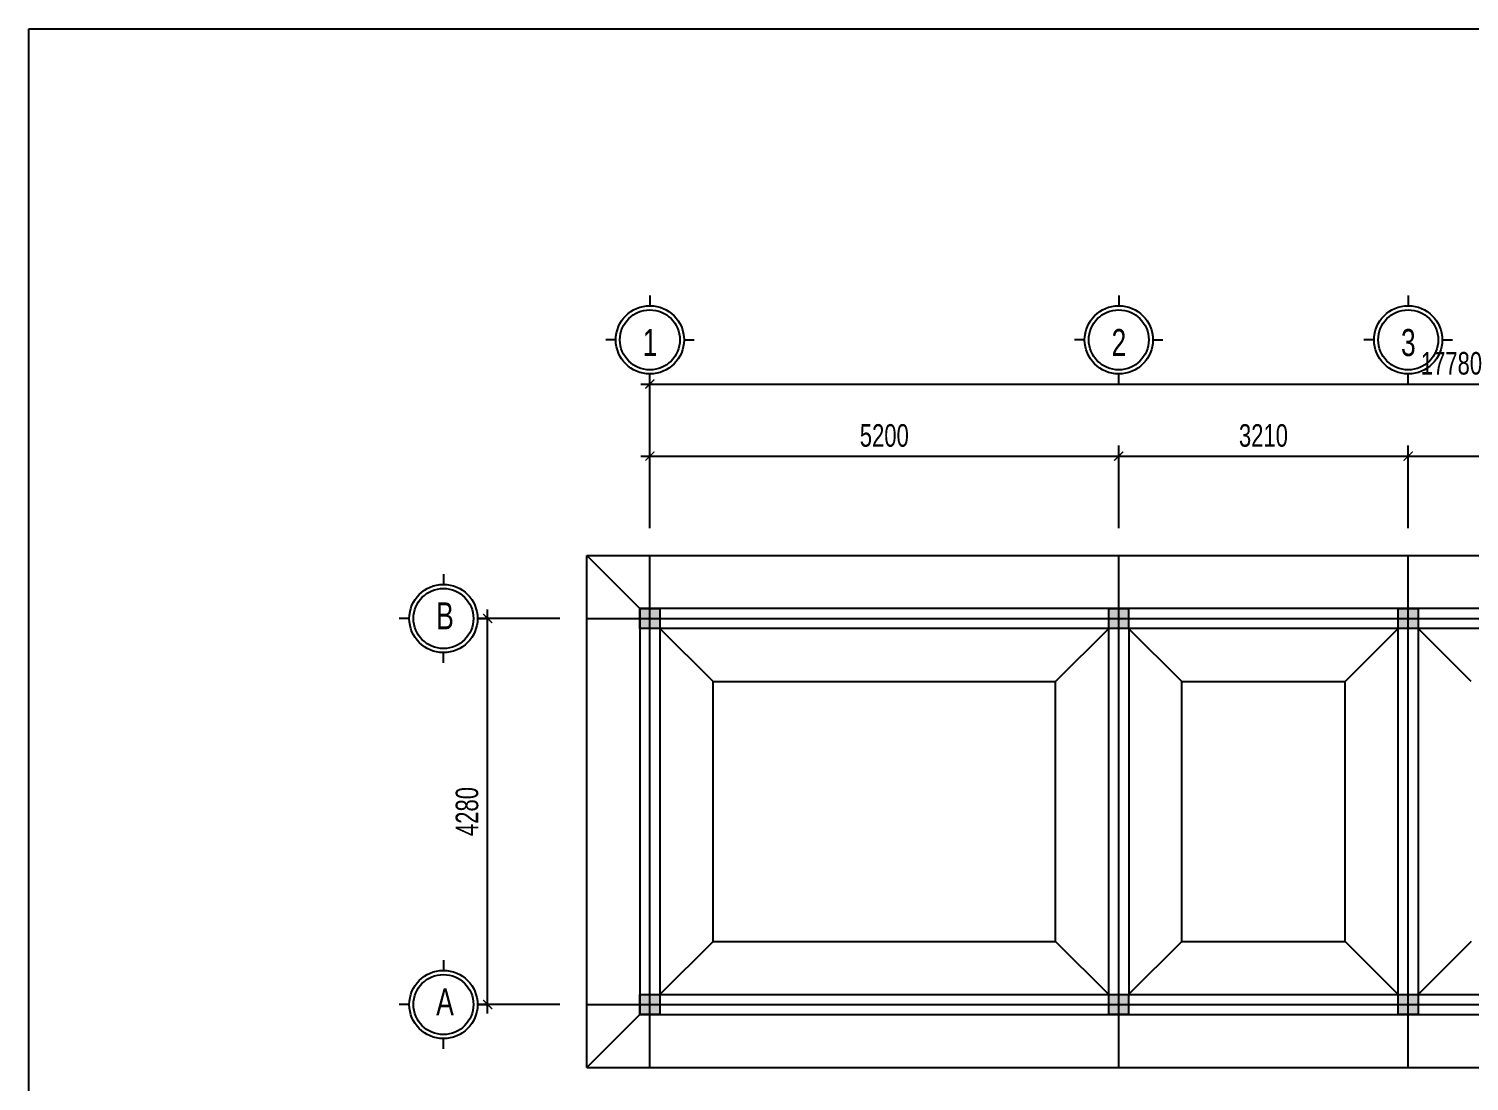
# Model space of a CAD drawing. Header units: inches. Extents: x 442278 to 842836, y -356313 to 59457.
# Drawn here: x 738533 to 754508, y 4859 to 16527 of the extents above; entities that cross this region are included whole.
import ezdxf

# ---------------------------------------------------------------- set-up
doc = ezdxf.new("R2010")
doc.units = ezdxf.units.IN
doc.header["$LTSCALE"] = 250
doc.header["$MEASUREMENT"] = 0
doc.linetypes.add('CENTER', pattern=[50.8, 31.75, -6.35, 6.35, -6.35])
for name, color, linetype in [('LA.BT', 7, 'Continuous'), ('LA.DIM', 251, 'Continuous'), ('LA.KHAC', 252, 'Continuous'), ('LA.TEXT', 60, 'Continuous'), ('LA.TRUC', 251, 'CENTER'), ('XDIT-BT', 7, 'Continuous'), ('XDIT-MANH', 252, 'Continuous')]:
    doc.layers.add(name, color=color, linetype=linetype)
doc.styles.add('S.STEXT', font='arial.ttf', dxfattribs={"width": 0.7})
doc.dimstyles.new('S.DIM100', dxfattribs={"dimtxt": 250, "dimasz": 100, "dimexe": 120, "dimexo": 0, "dimgap": 100, "dimtad": 1, "dimdec": 0, "dimzin": 13, "dimdsep": 46, "dimtxsty": 'S.STEXT', "dimblk": 'ARCHTICK', "dimblk1": 'ARCHTICK', "dimcen": 0, "dimdle": 100, "dimclrd": 251, "dimclre": 251, "dimclrt": 60, "dimadec": 0, "dimazin": 0, "dimtfac": 1, "dimtdec": 0, "dimtix": 1, "dimtmove": 2, "dimatfit": 3, "dimfxl": 1, "dimtolj": 1, "dimtzin": 13, "dimarcsym": 0})

# ---------------------------------------------------------------- blocks, each defined once
blk = doc.blocks.new('_ArchTick')
at = {"color": 0, "linetype": 'ByBlock', "const_width": 0.15}
blk.add_lwpolyline([(-0.5, -0.5), (0.5, 0.5)], dxfattribs=at)
blk = doc.blocks.new('*D1164')
at = {"layer": 'DEFPOINTS', "color": 0, "transparency": 16777216}
for p in [(743621, 9989), (744421, 9989), (744421, 5709)]:
    blk.add_point(p, dxfattribs=at)
at = {"layer": 'LA.DIM', "color": 251, "lineweight": -2, "transparency": 16777216}
for p, q in [((743621, 5609), (743621, 10089)), ((744421, 9989), (743501, 9989)), ((744421, 5709), (743501, 5709))]:
    blk.add_line(p, q, dxfattribs=at)
at = {"layer": 'LA.DIM', "color": 251, "lineweight": -2, "transparency": 16777216, "xscale": 100, "yscale": 100, "zscale": 100}
for p, rotation in [((743621, 9989), 90), ((743621, 5709), 270)]:
    blk.add_blockref('_ArchTick', p, dxfattribs=dict(at, rotation=rotation))
at = {"layer": 'LA.DIM', "color": 60, "transparency": 16777216, "insert": (743394, 7849), "char_height": 250, "attachment_point": 5, "rotation": 90, "style": 'S.STEXT'}
blk.add_mtext('\\A1;4280', dxfattribs=at)
blk = doc.blocks.new('*D1202')
at = {"layer": 'DEFPOINTS', "color": 0, "transparency": 16777216}
for p in [(750621, 11789), (745421, 10989), (750621, 10989)]:
    blk.add_point(p, dxfattribs=at)
at = {"layer": 'LA.DIM', "color": 251, "lineweight": -2, "transparency": 16777216}
for p, q in [((745421, 10989), (745421, 11909)), ((750621, 10989), (750621, 11909)), ((745321, 11789), (750721, 11789))]:
    blk.add_line(p, q, dxfattribs=at)
at = {"layer": 'LA.DIM', "color": 251, "lineweight": -2, "transparency": 16777216, "xscale": 100, "yscale": 100, "zscale": 100, "rotation": 180}
blk.add_blockref('_ArchTick', (745421, 11789), dxfattribs=at)
at = {"layer": 'LA.DIM', "color": 251, "lineweight": -2, "transparency": 16777216, "xscale": 100, "yscale": 100, "zscale": 100}
blk.add_blockref('_ArchTick', (750621, 11789), dxfattribs=at)
at = {"layer": 'LA.DIM', "color": 60, "transparency": 16777216, "insert": (748021, 12017), "char_height": 250, "attachment_point": 5, "style": 'S.STEXT'}
blk.add_mtext('\\A1;5200', dxfattribs=at)
blk = doc.blocks.new('*D1203')
at = {"layer": 'DEFPOINTS', "color": 0, "transparency": 16777216}
for p in [(763201, 12589), (745421, 10989), (763201, 10989)]:
    blk.add_point(p, dxfattribs=at)
at = {"layer": 'LA.DIM', "color": 251, "lineweight": -2, "transparency": 16777216}
for p, q in [((745421, 10989), (745421, 12709)), ((763201, 10989), (763201, 12709)), ((745321, 12589), (763301, 12589))]:
    blk.add_line(p, q, dxfattribs=at)
at = {"layer": 'LA.DIM', "color": 251, "lineweight": -2, "transparency": 16777216, "xscale": 100, "yscale": 100, "zscale": 100, "rotation": 180}
blk.add_blockref('_ArchTick', (745421, 12589), dxfattribs=at)
at = {"layer": 'LA.DIM', "color": 251, "lineweight": -2, "transparency": 16777216, "xscale": 100, "yscale": 100, "zscale": 100}
blk.add_blockref('_ArchTick', (763201, 12589), dxfattribs=at)
at = {"layer": 'LA.DIM', "color": 60, "transparency": 16777216, "insert": (754311, 12817), "char_height": 250, "attachment_point": 5, "style": 'S.STEXT'}
blk.add_mtext('\\A1;17780', dxfattribs=at)
blk = doc.blocks.new('*D1206')
at = {"layer": 'DEFPOINTS', "color": 0, "transparency": 16777216}
for p in [(753831, 11789), (750621, 10989), (753831, 10989)]:
    blk.add_point(p, dxfattribs=at)
at = {"layer": 'LA.DIM', "color": 251, "lineweight": -2, "transparency": 16777216}
for p, q in [((750621, 10989), (750621, 11909)), ((753831, 10989), (753831, 11909)), ((750521, 11789), (753931, 11789))]:
    blk.add_line(p, q, dxfattribs=at)
at = {"layer": 'LA.DIM', "color": 251, "lineweight": -2, "transparency": 16777216, "xscale": 100, "yscale": 100, "zscale": 100, "rotation": 180}
blk.add_blockref('_ArchTick', (750621, 11789), dxfattribs=at)
at = {"layer": 'LA.DIM', "color": 251, "lineweight": -2, "transparency": 16777216, "xscale": 100, "yscale": 100, "zscale": 100}
blk.add_blockref('_ArchTick', (753831, 11789), dxfattribs=at)
at = {"layer": 'LA.DIM', "color": 60, "transparency": 16777216, "insert": (752226, 12017), "char_height": 250, "attachment_point": 5, "style": 'S.STEXT'}
blk.add_mtext('\\A1;3210', dxfattribs=at)
blk = doc.blocks.new('*D1207')
at = {"layer": 'DEFPOINTS', "color": 0, "transparency": 16777216}
for p in [(763201, 12589), (745421, 10989), (763201, 10989)]:
    blk.add_point(p, dxfattribs=at)
at = {"layer": 'LA.DIM', "color": 251, "lineweight": -2, "transparency": 16777216}
for p, q in [((745421, 10989), (745421, 12709)), ((763201, 10989), (763201, 12709)), ((745321, 12589), (763301, 12589))]:
    blk.add_line(p, q, dxfattribs=at)
at = {"layer": 'LA.DIM', "color": 251, "lineweight": -2, "transparency": 16777216, "xscale": 100, "yscale": 100, "zscale": 100, "rotation": 180}
blk.add_blockref('_ArchTick', (745421, 12589), dxfattribs=at)
at = {"layer": 'LA.DIM', "color": 251, "lineweight": -2, "transparency": 16777216, "xscale": 100, "yscale": 100, "zscale": 100}
blk.add_blockref('_ArchTick', (763201, 12589), dxfattribs=at)
at = {"layer": 'LA.DIM', "color": 60, "transparency": 16777216, "insert": (754311, 12817), "char_height": 250, "attachment_point": 5, "style": 'S.STEXT'}
blk.add_mtext('\\A1;17780', dxfattribs=at)
blk = doc.blocks.new('*D1210')
at = {"layer": 'DEFPOINTS', "color": 0, "transparency": 16777216}
for p in [(758991, 11789), (753831, 10989), (758991, 10989)]:
    blk.add_point(p, dxfattribs=at)
at = {"layer": 'LA.DIM', "color": 251, "lineweight": -2, "transparency": 16777216}
for p, q in [((753831, 10989), (753831, 11909)), ((758991, 10989), (758991, 11909)), ((753731, 11789), (759091, 11789))]:
    blk.add_line(p, q, dxfattribs=at)
at = {"layer": 'LA.DIM', "color": 251, "lineweight": -2, "transparency": 16777216, "xscale": 100, "yscale": 100, "zscale": 100, "rotation": 180}
blk.add_blockref('_ArchTick', (753831, 11789), dxfattribs=at)
at = {"layer": 'LA.DIM', "color": 251, "lineweight": -2, "transparency": 16777216, "xscale": 100, "yscale": 100, "zscale": 100}
blk.add_blockref('_ArchTick', (758991, 11789), dxfattribs=at)
at = {"layer": 'LA.DIM', "color": 60, "transparency": 16777216, "insert": (756411, 12017), "char_height": 250, "attachment_point": 5, "style": 'S.STEXT'}
blk.add_mtext('\\A1;5160', dxfattribs=at)
blk = doc.blocks.new('*D1211')
at = {"layer": 'DEFPOINTS', "color": 0, "transparency": 16777216}
for p in [(763201, 12589), (745421, 10989), (763201, 10989)]:
    blk.add_point(p, dxfattribs=at)
at = {"layer": 'LA.DIM', "color": 251, "lineweight": -2, "transparency": 16777216}
for p, q in [((745421, 10989), (745421, 12709)), ((763201, 10989), (763201, 12709)), ((745321, 12589), (763301, 12589))]:
    blk.add_line(p, q, dxfattribs=at)
at = {"layer": 'LA.DIM', "color": 251, "lineweight": -2, "transparency": 16777216, "xscale": 100, "yscale": 100, "zscale": 100, "rotation": 180}
blk.add_blockref('_ArchTick', (745421, 12589), dxfattribs=at)
at = {"layer": 'LA.DIM', "color": 251, "lineweight": -2, "transparency": 16777216, "xscale": 100, "yscale": 100, "zscale": 100}
blk.add_blockref('_ArchTick', (763201, 12589), dxfattribs=at)
at = {"layer": 'LA.DIM', "color": 60, "transparency": 16777216, "insert": (754311, 12817), "char_height": 250, "attachment_point": 5, "style": 'S.STEXT'}
blk.add_mtext('\\A1;17780', dxfattribs=at)
blk = doc.blocks.new('*D1215')
at = {"layer": 'DEFPOINTS', "color": 0, "transparency": 16777216}
for p in [(763201, 12589), (745421, 10989), (763201, 10989)]:
    blk.add_point(p, dxfattribs=at)
at = {"layer": 'LA.DIM', "color": 251, "lineweight": -2, "transparency": 16777216}
for p, q in [((745421, 10989), (745421, 12709)), ((763201, 10989), (763201, 12709)), ((745321, 12589), (763301, 12589))]:
    blk.add_line(p, q, dxfattribs=at)
at = {"layer": 'LA.DIM', "color": 251, "lineweight": -2, "transparency": 16777216, "xscale": 100, "yscale": 100, "zscale": 100, "rotation": 180}
blk.add_blockref('_ArchTick', (745421, 12589), dxfattribs=at)
at = {"layer": 'LA.DIM', "color": 251, "lineweight": -2, "transparency": 16777216, "xscale": 100, "yscale": 100, "zscale": 100}
blk.add_blockref('_ArchTick', (763201, 12589), dxfattribs=at)
at = {"layer": 'LA.DIM', "color": 60, "transparency": 16777216, "insert": (754311, 12817), "char_height": 250, "attachment_point": 5, "style": 'S.STEXT'}
blk.add_mtext('\\A1;17780', dxfattribs=at)

msp = doc.modelspace()

# ---------------------------------------------------------------- hatches: boundary and pattern name
at = {"layer": 'LA.KHAC'}
for points in [[(745311.11, 9879.34), (745311.11, 10099.34), (745531.11, 10099.34), (745531.11, 9879.34)], [(750511.11, 9879.34), (750511.11, 10099.34), (750731.11, 10099.34), (750731.11, 9879.34)], [(753721.11, 9879.34), (753721.11, 10099.34), (753941.11, 10099.34), (753941.11, 9879.34)], [(745311.11, 5599.34), (745311.11, 5819.34), (745531.11, 5819.34), (745531.11, 5599.34)], [(750511.11, 5599.34), (750511.11, 5819.34), (750731.11, 5819.34), (750731.11, 5599.34)], [(753721.11, 5599.34), (753721.11, 5819.34), (753941.11, 5819.34), (753941.11, 5599.34)]]:
    msp.add_hatch(color=256, dxfattribs=at).paths.add_polyline_path(points, flags=16)

# ---------------------------------------------------------------- linework, layer by layer
at = {"layer": 'LA.BT'}
for points in [[(745311.11, 9879.34), (745311.11, 10099.34), (745531.11, 10099.34), (745531.11, 9879.34)], [(750511.11, 9879.34), (750511.11, 10099.34), (750731.11, 10099.34), (750731.11, 9879.34)], [(753721.11, 9879.34), (753721.11, 10099.34), (753941.11, 10099.34), (753941.11, 9879.34)], [(745311.11, 5599.34), (745311.11, 5819.34), (745531.11, 5819.34), (745531.11, 5599.34)], [(750511.11, 5599.34), (750511.11, 5819.34), (750731.11, 5819.34), (750731.11, 5599.34)], [(753721.11, 5599.34), (753721.11, 5819.34), (753941.11, 5819.34), (753941.11, 5599.34)]]:
    msp.add_lwpolyline(points, close=True, dxfattribs=at)
at = {"layer": 'LA.TRUC', "ltscale": 30}
for p, q in [((744721.39, 10688.9), (763901.39, 10688.9)), ((744721.39, 5008.9), (744721.39, 10688.9)), ((745421.39, 5008.9), (745421.39, 10688.9)), ((750621.39, 5008.9), (750621.39, 10688.9)), ((753831.39, 5008.9), (753831.39, 10688.9)), ((744721.39, 9988.9), (763901.39, 9988.9)), ((746121.39, 9288.9), (749921.39, 9288.9)), ((746121.39, 6408.9), (746121.39, 9288.9)), ((749921.39, 6408.9), (749921.39, 9288.9)), ((751321.39, 9288.9), (753131.39, 9288.9)), ((751321.39, 6408.9), (751321.39, 9288.9)), ((753131.39, 6408.9), (753131.39, 9288.9)), ((746121.39, 6408.9), (749921.39, 6408.9)), ((751321.39, 6408.9), (753131.39, 6408.9)), ((744721.39, 5708.9), (763901.39, 5708.9)), ((744721.39, 5008.9), (763901.39, 5008.9))]:
    msp.add_line(p, q, dxfattribs=at)
at = {"layer": 'XDIT-BT'}
for p, q in [((763311.39, 10098.9), (745311.39, 10098.9)), ((745311.39, 10098.9), (745311.39, 5598.9)), ((750511.39, 9878.9), (745531.39, 9878.9)), ((745531.39, 9878.9), (745531.39, 5818.9)), ((750511.39, 5818.9), (750511.39, 9878.9)), ((753721.39, 9878.9), (750731.39, 9878.9)), ((750731.39, 9878.9), (750731.39, 5818.9)), ((753721.39, 5818.9), (753721.39, 9878.9)), ((758881.39, 9878.9), (753941.39, 9878.9)), ((753941.39, 9878.9), (753941.39, 5818.9)), ((745531.39, 5818.9), (750511.39, 5818.9)), ((750731.39, 5818.9), (753721.39, 5818.9)), ((753941.39, 5818.9), (758881.39, 5818.9)), ((745311.39, 5598.9), (763311.39, 5598.9))]:
    msp.add_line(p, q, dxfattribs=at)
at = {"layer": 'XDIT-BT', "linetype": 'Continuous'}
for centre in [(745421.39, 13078.68), (750621.39, 13078.68), (753831.39, 13078.68), (743131.17, 9988.9), (743131.17, 5708.9)]:
    msp.add_circle(centre, 332.64, dxfattribs=at)
at = {"layer": 'XDIT-MANH', "linetype": 'Continuous'}
for p, q in [((745421.39, 13568.9), (745421.39, 13456.96)), ((750621.39, 13568.9), (750621.39, 13456.96)), ((753831.39, 13568.9), (753831.39, 13456.96)), ((745043.11, 13078.68), (744931.17, 13078.68)), ((745799.67, 13078.68), (745911.61, 13078.68)), ((750243.11, 13078.68), (750131.17, 13078.68)), ((750999.67, 13078.68), (751111.61, 13078.68)), ((753453.11, 13078.68), (753341.17, 13078.68)), ((754209.67, 13078.68), (754321.61, 13078.68)), ((745421.39, 12588.46), (745421.39, 12700.4)), ((750621.39, 12588.46), (750621.39, 12700.4)), ((753831.39, 12588.46), (753831.39, 12700.4)), ((743131.17, 10479.12), (743131.17, 10367.18)), ((742752.89, 9988.9), (742640.95, 9988.9)), ((743509.45, 9988.9), (743621.39, 9988.9)), ((743131.17, 9498.68), (743131.17, 9610.62)), ((743131.17, 6199.12), (743131.17, 6087.18)), ((742752.89, 5708.9), (742640.95, 5708.9)), ((743509.45, 5708.9), (743621.39, 5708.9)), ((743131.17, 5218.68), (743131.17, 5330.62))]:
    msp.add_line(p, q, dxfattribs=at)
at = {"layer": 'XDIT-MANH'}
for p, q in [((744721.39, 10688.9), (745311.11, 10099.34)), ((746121.39, 9288.9), (745531.39, 9878.9)), ((749921.39, 9288.9), (750511.39, 9878.9)), ((751321.39, 9288.9), (750731.11, 9879.34)), ((753131.39, 9288.9), (753721.11, 9879.34)), ((754531.39, 9288.9), (753941.11, 9879.34)), ((746121.39, 6408.9), (745531.39, 5818.9)), ((749921.39, 6408.9), (750511.11, 5819.34)), ((751321.39, 6408.9), (750731.11, 5819.34)), ((753131.39, 6408.9), (753721.39, 5819.34)), ((754531.39, 6408.9), (753941.39, 5818.9)), ((745311.11, 5599.34), (744721.39, 5008.9))]:
    msp.add_line(p, q, dxfattribs=at)
msp.add_lwpolyline([(738532.78, 16527.31), (770436.77, 16527.31), (770436.77, -6372.17), (738532.78, -6372.17)], close=True, dxfattribs=at)
at = {"layer": 'XDIT-MANH', "linetype": 'Continuous'}
for centre in [(745421.39, 13078.68), (750621.39, 13078.68), (753831.39, 13078.68), (743131.17, 9988.9), (743131.17, 5708.9)]:
    msp.add_circle(centre, 378.28, dxfattribs=at)

# ---------------------------------------------------------------- texts
at = {"layer": 'LA.TEXT', "style": 'S.STEXT', "width": 0.7}
for s, p in [('1', (745341.39, 12898.9)), ('2', (750541.39, 12898.9)), ('3', (753751.39, 12898.9)), ('B', (743050.95, 9868.9)), ('A', (743050.95, 5588.9))]:
    msp.add_text(s, height=300, dxfattribs=at).set_placement(p)

# ---------------------------------------------------------------- dimensions: what is measured, and where the dimension line sits
at = {"layer": 'LA.DIM'}
for base, p1, p2, picture, middle in [((763201.39, 12588.9), (745421.39, 10988.9), (763201.39, 10988.9), '*D1203', (754311.39, 12816.54)), ((763201.39, 12588.9), (745421.39, 10988.9), (763201.39, 10988.9), '*D1207', (754311.39, 12816.54)), ((763201.39, 12588.9), (745421.39, 10988.9), (763201.39, 10988.9), '*D1211', (754311.39, 12816.54)), ((763201.39, 12588.9), (745421.39, 10988.9), (763201.39, 10988.9), '*D1215', (754311.39, 12816.54)), ((750621.39, 11788.9), (745421.39, 10988.9), (750621.39, 10988.9), '*D1202', (748021.39, 12016.54)), ((753831.39, 11788.9), (750621.39, 10988.9), (753831.39, 10988.9), '*D1206', (752226.39, 12016.63)), ((758991.39, 11788.9), (753831.39, 10988.9), (758991.39, 10988.9), '*D1210', (756411.39, 12016.54))]:
    dim = msp.add_linear_dim(base=base, p1=p1, p2=p2, dimstyle='S.DIM100', dxfattribs=at)
    dim.commit()
    dim.dimension.update_dxf_attribs({"geometry": picture, "text_midpoint": middle})
dim = msp.add_linear_dim(base=(743621.39, 9988.9), p1=(744421.39, 5708.9), p2=(744421.39, 9988.9), angle=90, dimstyle='S.DIM100', dxfattribs=at)
dim.commit()
dim.dimension.update_dxf_attribs({"geometry": '*D1164', "text_midpoint": (743393.75, 7848.9)})

doc.saveas('drawing.dxf')
